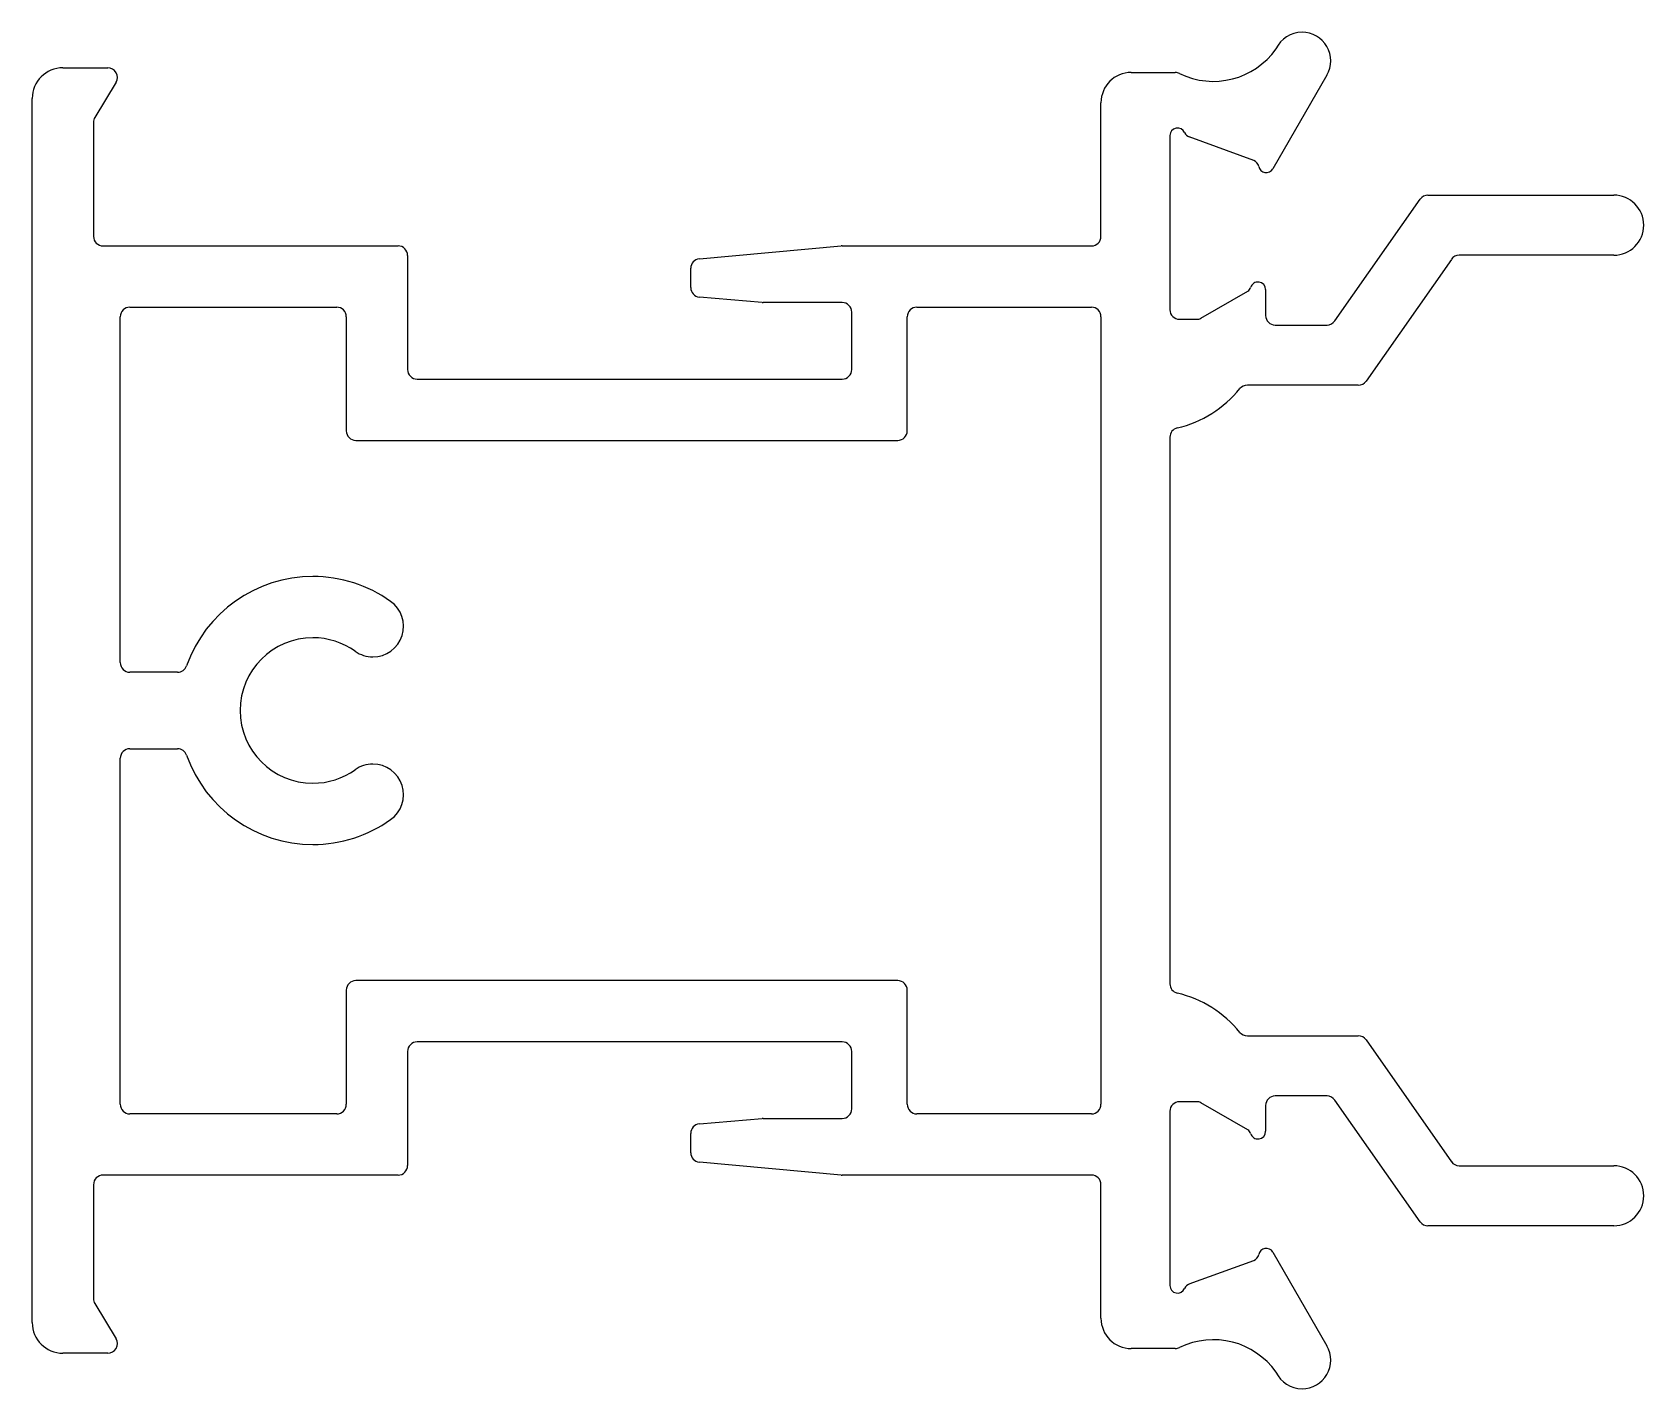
# Model space of a CAD drawing. Header units: inches. Extents: x -14 to 28, y -0.4 to 35.
import ezdxf

# ---------------------------------------------------------------- set-up
doc = ezdxf.new("R2010")
doc.units = ezdxf.units.IN
doc.header["$MEASUREMENT"] = 0
doc.layers.add('BEAD', color=152, linetype='Continuous')

msp = doc.modelspace()

# ---------------------------------------------------------------- linework, layer by layer
at = {"layer": 'BEAD', "color": 7, "lineweight": -2}
for p, q in [((-13.243, 34.073), (-12.069, 34.073)), ((-11.855, 33.694), (-12.407, 32.776)), ((14.656, 33.952), (15.805, 33.952)), ((19.766, 33.878), (18.354, 31.434)), ((-14.043, 1.29), (-14.043, 33.273)), ((13.866, 29.67), (13.866, 33.162)), ((-12.443, 32.647), (-12.443, 29.67)), ((15.666, 32.303), (15.666, 27.753)), ((17.854, 31.653), (16.17, 32.266)), ((22.405, 30.746), (27.255, 30.746)), ((19.974, 27.46), (22.2, 30.639)), ((-12.193, 29.42), (-4.491, 29.42)), ((-4.241, 29.17), (-4.241, 26.19)), ((3.38, 29.084), (7.082, 29.419)), ((7.104, 29.42), (13.616, 29.42)), ((23.017, 29.069), (20.791, 25.89)), ((27.255, 29.176), (23.222, 29.176)), ((3.152, 28.333), (3.152, 28.835)), ((16.474, 27.531), (17.704, 28.241)), ((18.166, 28.277), (18.166, 27.603)), ((-11.493, 27.82), (-6.091, 27.82)), ((5.02, 27.941), (3.381, 28.084)), ((7.108, 27.94), (5.041, 27.94)), ((9.058, 27.82), (13.616, 27.82)), ((-11.743, 18.532), (-11.743, 27.57)), ((-5.841, 27.57), (-5.841, 24.59)), ((7.358, 26.19), (7.358, 27.69)), ((8.808, 24.59), (8.808, 27.57)), ((13.866, 27.57), (13.866, 6.993)), ((15.916, 27.503), (16.372, 27.503)), ((18.416, 27.353), (19.769, 27.353)), ((-3.991, 25.94), (7.108, 25.94)), ((20.586, 25.783), (17.688, 25.783)), ((15.666, 24.422), (15.666, 10.142)), ((-5.591, 24.34), (8.558, 24.34)), ((-10.248, 18.282), (-11.493, 18.282)), ((-11.743, 6.993), (-11.743, 16.032)), ((-11.493, 16.282), (-10.248, 16.282)), ((8.558, 10.224), (-5.591, 10.224)), ((-5.841, 9.974), (-5.841, 6.993)), ((8.808, 6.993), (8.808, 9.974)), ((7.108, 8.624), (-3.991, 8.624)), ((17.688, 8.78), (20.586, 8.78)), ((20.791, 8.674), (23.017, 5.494)), ((-4.241, 8.374), (-4.241, 5.393)), ((7.358, 6.874), (7.358, 8.374)), ((19.769, 7.21), (18.416, 7.21)), ((-6.091, 6.743), (-11.493, 6.743)), ((13.616, 6.743), (9.058, 6.743)), ((15.666, 6.81), (15.666, 2.26)), ((16.372, 7.06), (15.916, 7.06)), ((17.704, 6.322), (16.474, 7.033)), ((18.166, 6.96), (18.166, 6.287)), ((22.2, 3.924), (19.974, 7.104)), ((3.381, 6.48), (5.02, 6.623)), ((5.041, 6.624), (7.108, 6.624)), ((3.152, 5.729), (3.152, 6.231)), ((7.082, 5.144), (3.38, 5.48)), ((-4.491, 5.143), (-12.193, 5.143)), ((13.616, 5.143), (7.104, 5.143)), ((23.222, 5.388), (27.255, 5.388)), ((-12.443, 4.893), (-12.443, 1.917)), ((13.866, 1.402), (13.866, 4.893)), ((27.255, 3.818), (22.405, 3.818)), ((18.354, 3.13), (19.766, 0.685)), ((16.17, 2.298), (17.854, 2.911)), ((-12.407, 1.788), (-11.855, 0.869)), ((-12.069, 0.49), (-13.243, 0.49)), ((15.805, 0.612), (14.656, 0.612))]:
    msp.add_line(p, q, dxfattribs=at)
for centre, radius, start, end in [((19.116, 34.253), 0.75, 90, 155.025), ((19.116, 34.253), 0.75, 330, 90), ((16.801, 35.72), 2, 243.8029, 324.8875), ((-13.243, 33.273), 0.8, 90, 180), ((-12.069, 33.823), 0.25, 329, 90), ((14.656, 33.162), 0.79, 90, 180), ((15.805, 33.698), 0.254, 63.8032, 90.0004), ((-12.193, 32.647), 0.25, 149, 180), ((15.866, 32.303), 0.2, 22.3472, 180), ((16.239, 32.457), 0.203, 202.3472, 250), ((17.785, 31.462), 0.203, 10.2627, 69.9998), ((18.181, 31.534), 0.2, 190.2629, 330), ((22.405, 30.496), 0.25, 90.0001, 145), ((27.255, 29.961), 0.785, 360, 90), ((27.255, 29.961), 0.785, 270, 0), ((-12.193, 29.67), 0.25, 180, 270), ((13.616, 29.67), 0.25, 270, 0), ((-4.491, 29.17), 0.25, 360, 90), ((3.402, 28.835), 0.25, 95.1794, 180), ((7.104, 29.17), 0.25, 90, 95.1794), ((23.222, 28.926), 0.25, 90.0001, 145), ((3.402, 28.333), 0.25, 180, 265), ((17.629, 28.371), 0.15, 300.0002, 344.4156), ((17.966, 28.277), 0.2, 359.9999, 164.4152), ((-11.493, 27.57), 0.25, 90, 180), ((-6.091, 27.57), 0.25, 360, 90), ((5.041, 28.19), 0.25, 265, 270), ((7.108, 27.69), 0.25, 360, 90), ((9.058, 27.57), 0.25, 90, 180), ((13.616, 27.57), 0.25, 360, 90), ((15.916, 27.753), 0.25, 180, 270), ((16.372, 27.706), 0.203, 270.0001, 300.0002), ((18.416, 27.603), 0.25, 180, 270), ((19.769, 27.603), 0.25, 270.0001, 325), ((-3.991, 26.19), 0.25, 180, 270), ((7.108, 26.19), 0.25, 270, 0), ((15.166, 27.584), 3, 283.3425, 320.8742), ((17.688, 25.533), 0.25, 89.9998, 140.874), ((20.586, 26.033), 0.25, 270.0001, 325), ((-5.591, 24.59), 0.25, 180, 270), ((8.558, 24.59), 0.25, 270, 360), ((15.916, 24.422), 0.25, 103.3425, 180), ((-6.713, 17.282), 3.5, 90, 160.5288), ((-6.713, 17.282), 3.5, 54.5691, 90), ((-5.147, 19.482), 0.8, 270, 54.569), ((-6.713, 17.282), 1.9, 90, 270), ((-6.713, 17.282), 1.9, 54.5691, 90), ((-11.493, 18.532), 0.25, 180, 270), ((-5.147, 19.482), 0.8, 234.569, 270), ((-10.248, 18.532), 0.25, 270, 340.5287), ((-11.493, 16.032), 0.25, 90, 180), ((-10.248, 16.032), 0.25, 19.4714, 90.0002), ((-6.713, 17.282), 3.5, 199.4712, 270), ((-6.713, 17.282), 1.9, 270, 305.4309), ((-5.147, 15.082), 0.8, 90, 125.431), ((-5.147, 15.082), 0.8, 305.431, 90), ((-6.713, 17.282), 3.5, 270, 305.4309), ((-5.591, 9.974), 0.25, 90, 180), ((8.558, 9.974), 0.25, 0, 90), ((15.916, 10.142), 0.25, 179.9998, 256.6574), ((15.166, 6.979), 3, 39.1258, 76.6576), ((17.688, 9.03), 0.25, 219.126, 270.0002), ((-3.991, 8.374), 0.25, 90, 180), ((7.108, 8.374), 0.25, 360, 90), ((20.586, 8.53), 0.25, 35, 89.9999), ((18.416, 6.96), 0.25, 90, 180), ((19.769, 6.96), 0.25, 35, 89.9999), ((-11.493, 6.993), 0.25, 180, 270), ((-6.091, 6.993), 0.25, 270, 0), ((7.108, 6.874), 0.25, 270, 0), ((9.058, 6.993), 0.25, 180, 270), ((13.616, 6.993), 0.25, 270, 0), ((15.916, 6.81), 0.25, 90, 180), ((16.372, 6.857), 0.203, 59.9998, 89.9999), ((3.402, 6.231), 0.25, 95, 180), ((5.041, 6.374), 0.25, 90, 95), ((17.629, 6.193), 0.15, 15.5844, 59.9998), ((17.966, 6.287), 0.2, 195.5848, 0.0001), ((3.402, 5.729), 0.25, 180, 264.8206), ((23.222, 5.638), 0.25, 215, 269.9999), ((-12.193, 4.893), 0.25, 90, 180), ((-4.491, 5.393), 0.25, 270, 0), ((7.104, 5.393), 0.25, 264.8206, 270), ((13.616, 4.893), 0.25, 360, 90), ((27.255, 4.603), 0.785, 360, 90), ((27.255, 4.603), 0.785, 270, 360), ((22.405, 4.068), 0.25, 215, 269.9999), ((17.785, 3.102), 0.203, 290.0002, 349.7373), ((18.181, 3.03), 0.2, 30, 169.7371), ((15.866, 2.26), 0.2, 180, 337.6528), ((16.239, 2.107), 0.203, 110, 157.6528), ((-12.193, 1.917), 0.25, 180, 211), ((-13.243, 1.29), 0.8, 180, 270), ((14.656, 1.402), 0.79, 180, 270), ((-12.069, 0.74), 0.25, 270, 31), ((16.801, -1.157), 2, 35.1125, 116.1971), ((15.805, 0.866), 0.254, 269.9996, 296.1968), ((19.116, 0.31), 0.75, 270, 30), ((19.116, 0.31), 0.75, 204.975, 270)]:
    msp.add_arc(centre, radius, start, end, dxfattribs=at)

doc.saveas('drawing.dxf')
